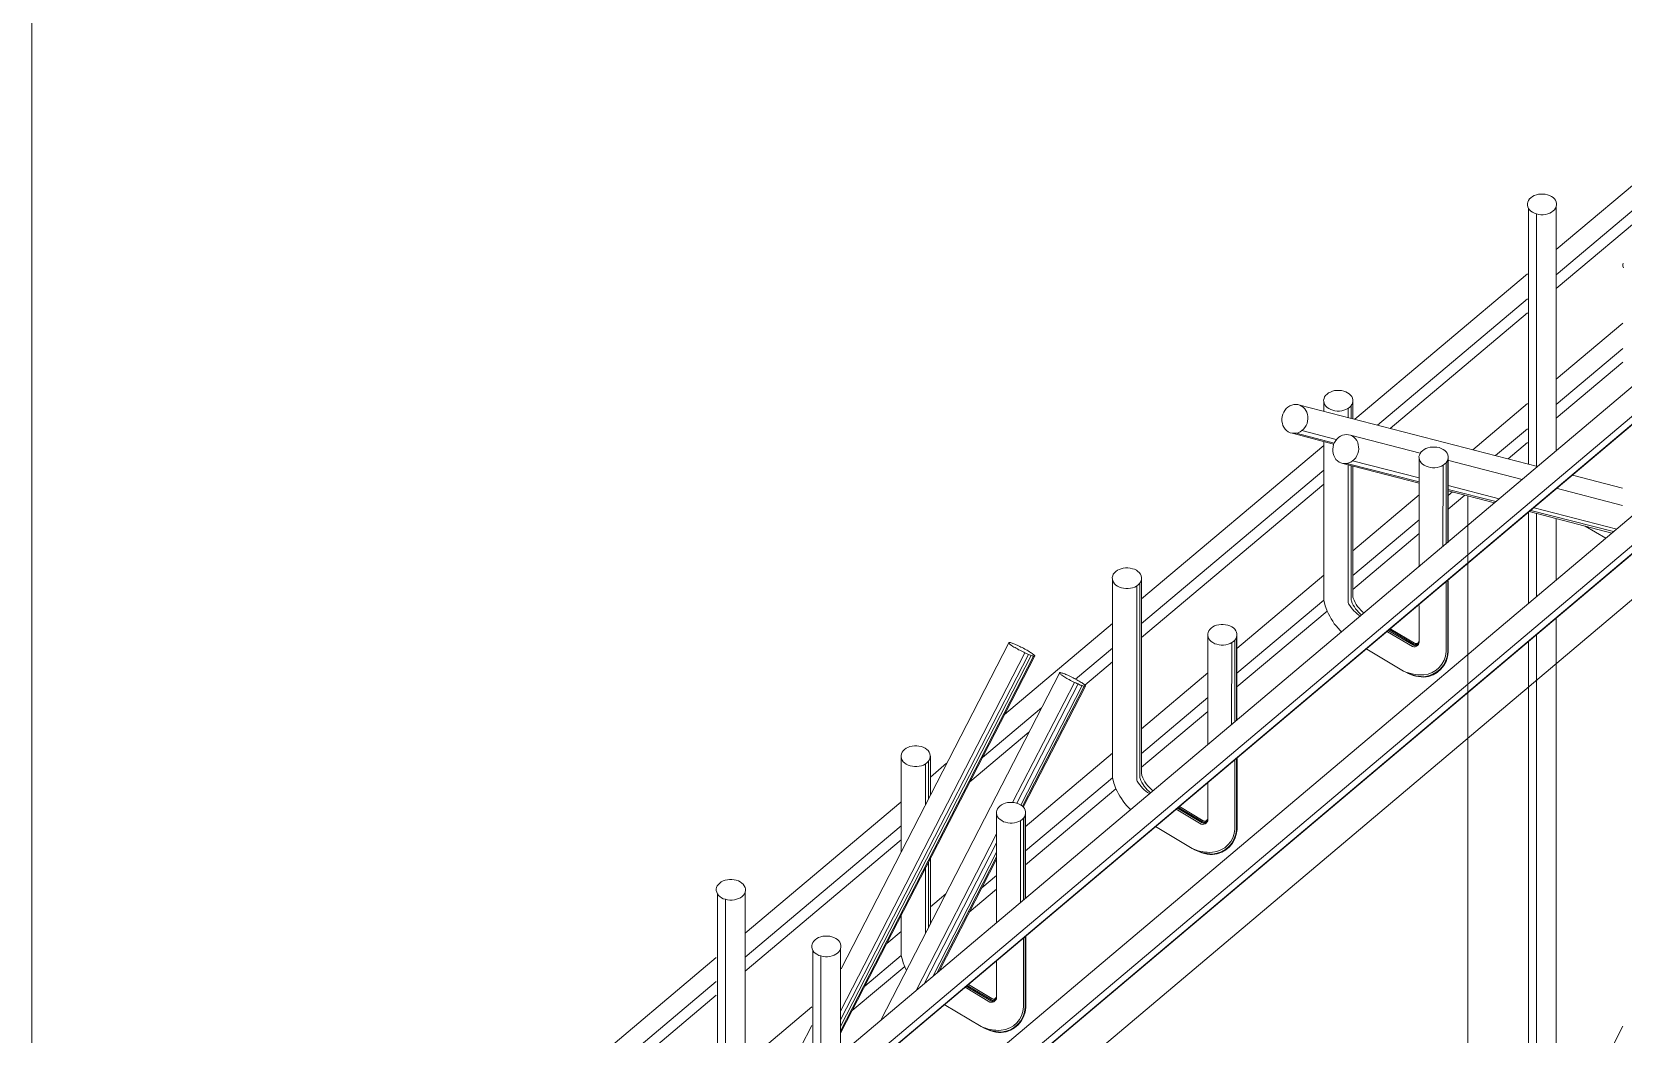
# Model space of a CAD drawing. Extents: x 166525 to 167198, y 178739 to 179747.
# Drawn here: x 167084.231 to 167087.23, y 179456.923 to 179458.81 of the extents above; entities that cross this region are included whole.
import ezdxf

# ---------------------------------------------------------------- set-up
doc = ezdxf.new("R2010")
doc.units = 0
doc.header["$MEASUREMENT"] = 0
doc.layers.add('BEAM', color=6, linetype='CONTINUOUS', lineweight=13)

msp = doc.modelspace()

# ---------------------------------------------------------------- linework, layer by layer
at = {"layer": 'BEAM', "color": 0}
for p, q in [((167084.23093, 179479.79994), (167084.23093, 179441.5798)), ((167087.43758, 179458.68092), (167087.1042, 179458.40029)), ((167087.1042, 179458.35302), (167087.43758, 179458.63327)), ((167087.43758, 179458.60755), (167087.1042, 179458.32718)), ((167085.22016, 179456.37856), (167087.76725, 179458.52514)), ((167085.22133, 179456.36416), (167087.76842, 179458.51074)), ((167087.05205, 179457.99639), (167087.05205, 179458.47783)), ((167087.06703, 179457.99253), (167087.06703, 179458.46771)), ((167087.1042, 179458.02174), (167087.1042, 179458.48133)), ((167087.04991, 179458.35458), (167086.7247, 179458.08082)), ((167086.76734, 179458.06982), (167087.04991, 179458.30737)), ((167085.22016, 179456.13491), (167087.76725, 179458.28148)), ((167085.22133, 179456.12051), (167087.76842, 179458.26708)), ((167087.04991, 179458.28152), (167086.79095, 179458.06373)), ((167087.22992, 179458.26205), (167087.1042, 179458.15615)), ((167087.1042, 179458.10863), (167087.22992, 179458.21432)), ((167087.22992, 179458.18848), (167087.1042, 179458.08276)), ((167086.62059, 179458.10767), (167087.06879, 179457.99207)), ((167087.04991, 179458.11042), (167086.94677, 179458.02354)), ((167086.60619, 179458.05435), (167086.68462, 179458.03411)), ((167086.61378, 179458.05435), (167086.6854, 179458.03606)), ((167086.68949, 179458.04267), (167086.62468, 179458.05941)), ((167086.71634, 179458.05085), (167086.84778, 179458.01695)), ((167086.98979, 179458.01245), (167087.04991, 179458.06299)), ((167086.66613, 179458.03152), (167086.32264, 179457.74237)), ((167087.04991, 179458.0371), (167087.01336, 179458.00637)), ((167086.32264, 179457.69599), (167086.66613, 179457.98475)), ((167086.70194, 179457.99752), (167086.84573, 179457.96042)), ((167086.70953, 179457.99752), (167086.84573, 179457.96273)), ((167086.84572, 179457.97023), (167086.72043, 179458.00258)), ((167086.84568, 179458.00749), (167086.84588, 179457.80266)), ((167086.89067, 179457.84045), (167086.89083, 179457.9941)), ((167086.89647, 179457.84534), (167086.89647, 179457.99876)), ((167086.89947, 179458.00361), (167087.03975, 179457.96743)), ((167086.89978, 179457.84813), (167086.89978, 179458.00434)), ((167086.90056, 179458.00789), (167086.90056, 179457.84895)), ((167086.66613, 179457.95877), (167086.32264, 179457.66992)), ((167086.99677, 179457.93122), (167086.90056, 179457.95606)), ((167087.22915, 179457.95082), (167087.13476, 179457.97534)), ((167086.84575, 179457.93845), (167086.72093, 179457.83331)), ((167086.90056, 179457.94873), (167086.99033, 179457.9258)), ((167086.90056, 179457.94627), (167086.98788, 179457.92373)), ((167086.90056, 179457.93744), (167086.9086, 179457.94419)), ((167086.93218, 179457.93811), (167086.90056, 179457.91152)), ((167086.93772, 179456.69215), (167086.93772, 179457.93668)), ((167087.10406, 179457.95085), (167087.22934, 179457.91853)), ((167087.05205, 179457.73414), (167087.05205, 179457.90564)), ((167087.05344, 179457.90681), (167087.20925, 179457.8666)), ((167087.05605, 179457.90901), (167087.21223, 179457.86912)), ((167087.2181, 179457.87406), (167087.06231, 179457.91429)), ((167087.06703, 179457.74677), (167087.06703, 179457.90331)), ((167087.1042, 179457.77809), (167087.1042, 179457.89371)), ((167086.72093, 179457.78643), (167086.8458, 179457.8914)), ((167086.84582, 179457.86549), (167086.72093, 179457.76047)), ((167087.15882, 179457.87962), (167087.19749, 179457.85669)), ((167087.30708, 179457.79173), (167085.86753, 179456.57806)), ((167086.66613, 179457.78716), (167086.50227, 179457.64913)), ((167086.50227, 179457.60261), (167086.66613, 179457.74036)), ((167086.67245, 179457.71969), (167086.50227, 179457.57659)), ((167086.26784, 179457.69624), (167086.0642, 179457.52481)), ((167087.1042, 179456.69357), (167087.1042, 179457.70594)), ((167085.75612, 179457.04567), (167086.07217, 179457.65968)), ((167086.44739, 179457.67328), (167086.44759, 179457.46846)), ((167086.49237, 179457.50624), (167086.49254, 179457.65989)), ((167086.49818, 179457.51114), (167086.49818, 179457.66456)), ((167086.50149, 179457.51392), (167086.50149, 179457.67013)), ((167086.50227, 179457.67369), (167086.50227, 179457.51474)), ((167087.05205, 179456.59222), (167087.05205, 179457.66199)), ((167087.06703, 179456.62134), (167087.06703, 179457.67462)), ((167085.75535, 179456.96593), (167086.10273, 179457.64099)), ((167086.10935, 179457.63788), (167085.75535, 179456.94997)), ((167086.11479, 179457.63593), (167085.75535, 179456.93712)), ((167085.75535, 179456.92428), (167086.12122, 179457.63515)), ((167086.11888, 179457.63477), (167085.75535, 179456.92856)), ((167086.19802, 179457.59122), (167086.26784, 179457.64992)), ((167086.26784, 179457.62384), (167086.21569, 179457.57999)), ((167085.83146, 179456.94932), (167086.16773, 179457.60285)), ((167086.44746, 179457.60296), (167086.32264, 179457.49783)), ((167086.19595, 179457.58533), (167086.07958, 179457.359)), ((167086.0875, 179457.35772), (167086.20295, 179457.58222)), ((167086.21054, 179457.57911), (167086.09485, 179457.35413)), ((167086.21463, 179457.57794), (167086.09818, 179457.35183)), ((167086.09965, 179457.35048), (167086.21677, 179457.57833)), ((167086.02279, 179457.44392), (167086.1341, 179457.53749)), ((167086.32264, 179457.4516), (167086.44751, 179457.55657)), ((167086.44753, 179457.53056), (167086.32264, 179457.42554)), ((167086.11041, 179457.49146), (167085.99907, 179457.39783)), ((167086.26784, 179457.45167), (167086.1033, 179457.31307)), ((167085.92445, 179457.40697), (167085.95521, 179457.43295)), ((167086.10408, 179457.26787), (167086.2679, 179457.40559)), ((167086.27437, 179457.38495), (167086.10408, 179457.24175)), ((167085.86861, 179457.35978), (167085.57533, 179457.11274)), ((167086.0492, 179457.33807), (167086.04941, 179457.13325)), ((167086.09419, 179457.17103), (167086.09435, 179457.32468)), ((167086.09999, 179457.17593), (167086.09999, 179457.32935)), ((167086.1033, 179457.17872), (167086.1033, 179457.33492)), ((167086.10408, 179457.33848), (167086.10408, 179457.17953)), ((167085.57533, 179457.06775), (167085.86965, 179457.31518)), ((167086.04924, 179457.3), (167085.89758, 179457.00504)), ((167085.86965, 179457.289), (167085.57533, 179457.0415)), ((167085.91267, 179457.01775), (167086.04926, 179457.28335)), ((167086.04927, 179457.2655), (167085.92891, 179457.03144)), ((167086.04928, 179457.25689), (167085.93644, 179457.03778)), ((167085.94079, 179457.04145), (167086.04929, 179457.25251)), ((167086.02149, 179457.19844), (167086.04932, 179457.22183)), ((167085.52317, 179456.68956), (167085.52317, 179457.18677)), ((167085.53816, 179456.70219), (167085.53816, 179457.17665)), ((167085.57533, 179456.73351), (167085.57533, 179457.19027)), ((167085.95385, 179457.18719), (167085.92445, 179457.16243)), ((167086.04934, 179457.19572), (167085.99783, 179457.1524)), ((167085.86965, 179457.11627), (167085.8423, 179457.09323)), ((167085.75535, 179456.88506), (167085.75535, 179457.08362)), ((167085.52103, 179457.06701), (167085.18766, 179456.7862)), ((167085.70319, 179456.84094), (167085.70319, 179457.08012)), ((167085.71817, 179456.85379), (167085.71817, 179457.07)), ((167085.80109, 179457.01315), (167085.86965, 179457.07079)), ((167085.87607, 179457.05002), (167085.77732, 179456.96697)), ((167085.18766, 179456.74186), (167085.52103, 179457.02211)), ((167085.52103, 179456.99584), (167085.18766, 179456.71551)), ((167085.70105, 179456.97425), (167085.57533, 179456.86835)), ((167085.70085, 179456.93903), (167085.61036, 179456.7631)), ((167086.86271, 179456.22433), (167087.22992, 179456.93785))]:
    msp.add_line(p, q, dxfattribs=at)
at = {"layer": 'BEAM', "color": 0, "flags": 128}
for points in [[(167087.73027, 179458.54927), (167085.18319, 179456.40309)], [(167085.2188, 179456.36066), (167087.76589, 179458.50724)], [(167087.23051, 179458.37506), (167087.22992, 179458.37234), (167087.22992, 179458.36923), (167087.2307, 179458.36611)], [(167087.73027, 179458.30562), (167085.18319, 179456.15943)], [(167085.2188, 179456.117), (167087.76589, 179458.26358)], [(167086.63597, 179458.08588), (167086.63616, 179458.0816), (167086.63558, 179458.07731), (167086.63441, 179458.07303), (167086.63266, 179458.06914), (167086.63052, 179458.06525), (167086.62779, 179458.06213), (167086.62468, 179458.05941), (167086.62137, 179458.05707), (167086.61767, 179458.05552), (167086.61378, 179458.05435), (167086.61008, 179458.05435), (167086.60619, 179458.05435), (167086.60249, 179458.05552), (167086.59899, 179458.05707), (167086.59588, 179458.05941), (167086.59315, 179458.06213), (167086.59082, 179458.06564), (167086.58907, 179458.06914), (167086.5879, 179458.07303), (167086.58712, 179458.07731), (167086.58712, 179458.0816), (167086.5877, 179458.08588), (167086.58887, 179458.09016), (167086.59043, 179458.09405), (167086.59276, 179458.09755), (167086.59529, 179458.10106), (167086.59841, 179458.10378), (167086.60191, 179458.10612), (167086.60561, 179458.10767), (167086.60931, 179458.10845), (167086.6132, 179458.10884), (167086.6169, 179458.10845), (167086.62059, 179458.10767), (167086.6241, 179458.10573), (167086.62721, 179458.10378), (167086.63013, 179458.10067), (167086.63227, 179458.09755), (167086.63422, 179458.09405), (167086.63538, 179458.08977), (167086.63597, 179458.08588)], [(167086.66613, 179458.09593), (167086.66613, 179458.11269)], [(167086.71766, 179458.08264), (167086.71767, 179458.10674)], [(167086.72093, 179458.08179), (167086.72093, 179458.11571)], [(167086.71201, 179458.08409), (167086.71202, 179458.10142)], [(167086.73172, 179458.02905), (167086.73191, 179458.02477), (167086.73133, 179458.02049), (167086.73016, 179458.01621), (167086.72841, 179458.01231), (167086.72627, 179458.00842), (167086.72354, 179458.00531), (167086.72043, 179458.00258), (167086.71712, 179458.00025), (167086.71342, 179457.99869), (167086.70953, 179457.99752), (167086.70583, 179457.99752), (167086.70194, 179457.99752), (167086.69824, 179457.99869), (167086.69474, 179458.00025), (167086.69163, 179458.00258), (167086.6889, 179458.00531), (167086.68657, 179458.00881), (167086.68481, 179458.01231), (167086.68365, 179458.01621), (167086.68287, 179458.02049), (167086.68287, 179458.02477), (167086.68345, 179458.02905), (167086.68462, 179458.03333), (167086.68618, 179458.03722), (167086.68851, 179458.04073), (167086.69104, 179458.04423), (167086.69416, 179458.04695), (167086.69766, 179458.04929), (167086.70136, 179458.05085), (167086.70505, 179458.05163), (167086.70895, 179458.05201), (167086.71264, 179458.05163), (167086.71634, 179458.05085), (167086.71985, 179458.0489), (167086.72296, 179458.04695), (167086.72588, 179458.04384), (167086.72802, 179458.04073), (167086.72997, 179458.03722), (167086.73113, 179458.03294), (167086.73172, 179458.02905)], [(167086.69972, 179457.68002), (167086.69661, 179457.68294), (167086.69291, 179457.68722), (167086.68941, 179457.69151), (167086.6859, 179457.69579), (167086.68279, 179457.70046), (167086.67987, 179457.70513), (167086.67715, 179457.7098), (167086.67481, 179457.71447), (167086.67267, 179457.71914), (167086.66975, 179457.72634), (167086.66878, 179457.72946), (167086.66613, 179457.74003), (167086.66613, 179458.03888)], [(167086.30143, 179457.34582), (167086.29831, 179457.34874), (167086.29462, 179457.35302), (167086.29111, 179457.3573), (167086.28761, 179457.36158), (167086.2845, 179457.36625), (167086.28158, 179457.37092), (167086.27885, 179457.37559), (167086.27652, 179457.38026), (167086.27438, 179457.38493), (167086.27146, 179457.39214), (167086.27048, 179457.39525), (167086.26784, 179457.40583), (167086.26784, 179457.77848)], [(167085.86965, 179457.26623), (167085.86965, 179457.44327)], [(167085.92445, 179457.37269), (167085.92445, 179457.4463)], [(167085.9155, 179457.35529), (167085.91554, 179457.43201)], [(167085.92114, 179457.36626), (167085.92119, 179457.43733)], [(167085.91534, 179457.11234), (167085.91542, 179457.23529)], [(167085.92099, 179457.12332), (167085.92107, 179457.24627)], [(167085.92445, 179457.13006), (167085.92445, 179457.25285)], [(167085.87951, 179457.0427), (167085.87833, 179457.04506), (167085.87619, 179457.04973), (167085.87327, 179457.05693), (167085.8723, 179457.06004), (167085.86965, 179457.07062), (167085.86965, 179457.14637)]]:
    msp.add_lwpolyline(points, dxfattribs=at)
for points in [[(167087.1042, 179458.48133), (167087.10479, 179458.48444), (167087.10479, 179458.48717), (167087.10401, 179458.49028), (167087.10265, 179458.4934), (167087.1007, 179458.49612), (167087.09817, 179458.49846), (167087.09506, 179458.5004), (167087.09156, 179458.50235), (167087.08766, 179458.50352), (167087.08358, 179458.50468), (167087.07929, 179458.50507), (167087.07501, 179458.50507), (167087.07073, 179458.50468), (167087.06664, 179458.50352), (167087.06275, 179458.50235), (167087.05925, 179458.5004), (167087.05633, 179458.49807), (167087.0538, 179458.49573), (167087.05185, 179458.49301), (167087.05049, 179458.48989), (167087.04991, 179458.48717), (167087.04991, 179458.48405), (167087.05069, 179458.48094), (167087.05205, 179458.47783), (167087.05399, 179458.4751), (167087.05652, 179458.47277), (167087.05964, 179458.47082), (167087.06314, 179458.46887), (167087.06703, 179458.46771), (167087.07112, 179458.46654), (167087.0754, 179458.46615), (167087.07968, 179458.46615), (167087.08397, 179458.46654), (167087.08805, 179458.46771), (167087.09194, 179458.46926), (167087.09545, 179458.47082), (167087.09856, 179458.47316), (167087.1009, 179458.47549), (167087.10284, 179458.47822)], [(167086.71685, 179458.10559), (167086.71879, 179458.10831), (167086.72015, 179458.11143), (167086.72074, 179458.11415), (167086.72074, 179458.11727), (167086.71996, 179458.12038), (167086.7186, 179458.12349), (167086.71665, 179458.12622), (167086.71412, 179458.12855), (167086.71101, 179458.1305), (167086.7075, 179458.13245), (167086.70361, 179458.13361), (167086.69953, 179458.13478), (167086.69524, 179458.13517), (167086.69077, 179458.13517), (167086.68649, 179458.13478), (167086.6824, 179458.13361), (167086.6787, 179458.13206), (167086.6752, 179458.1305), (167086.67209, 179458.12816), (167086.66956, 179458.12583), (167086.66761, 179458.1231), (167086.66644, 179458.11999), (167086.66566, 179458.11688), (167086.66586, 179458.11415), (167086.66644, 179458.11104), (167086.6678, 179458.10793), (167086.66994, 179458.1052), (167086.67247, 179458.10287), (167086.67559, 179458.10092), (167086.67909, 179458.09897), (167086.68298, 179458.09781), (167086.68707, 179458.09664), (167086.69135, 179458.09625), (167086.69563, 179458.09625), (167086.69991, 179458.09664), (167086.704, 179458.09781), (167086.70789, 179458.09897), (167086.7114, 179458.10092), (167086.71432, 179458.10325)], [(167086.90056, 179458.01062), (167086.89978, 179458.01373), (167086.89842, 179458.01685), (167086.89647, 179458.01957), (167086.89394, 179458.02191), (167086.89083, 179458.02385), (167086.88733, 179458.0258), (167086.88343, 179458.02736), (167086.87915, 179458.02813), (167086.87487, 179458.02852), (167086.87059, 179458.02852), (167086.86631, 179458.02813), (167086.86222, 179458.02697), (167086.85852, 179458.0258), (167086.85502, 179458.02385), (167086.85191, 179458.02152), (167086.84938, 179458.01918), (167086.84743, 179458.01646), (167086.84626, 179458.01334), (167086.84548, 179458.01062), (167086.84568, 179458.00751), (167086.84626, 179458.00439), (167086.84763, 179458.00167), (167086.84957, 179457.99894), (167086.8523, 179457.99622), (167086.85541, 179457.99427), (167086.85891, 179457.99233), (167086.86281, 179457.99116), (167086.86689, 179457.98999), (167086.87117, 179457.9896), (167086.87546, 179457.9896), (167086.87974, 179457.98999), (167086.88382, 179457.99116), (167086.88772, 179457.99271), (167086.89122, 179457.99427), (167086.89414, 179457.99661), (167086.89667, 179457.99894), (167086.89861, 179458.00167), (167086.89998, 179458.00478), (167086.90056, 179458.00789)], [(167086.31855, 179457.77138), (167086.3205, 179457.77411), (167086.32186, 179457.77722), (167086.32245, 179457.77995), (167086.32245, 179457.78306), (167086.32167, 179457.78617), (167086.32031, 179457.78929), (167086.31836, 179457.79201), (167086.31583, 179457.79435), (167086.31272, 179457.79629), (167086.30921, 179457.79824), (167086.30532, 179457.79941), (167086.30123, 179457.80058), (167086.29695, 179457.80096), (167086.29248, 179457.80096), (167086.28819, 179457.80058), (167086.28411, 179457.79941), (167086.28041, 179457.79785), (167086.27691, 179457.79629), (167086.27379, 179457.79396), (167086.27126, 179457.79162), (167086.26932, 179457.7889), (167086.26815, 179457.78578), (167086.26737, 179457.78267), (167086.26757, 179457.77995), (167086.26815, 179457.77683), (167086.26951, 179457.77372), (167086.27165, 179457.77099), (167086.27418, 179457.76866), (167086.2773, 179457.76671), (167086.2808, 179457.76477), (167086.28469, 179457.7636), (167086.28878, 179457.76243), (167086.29306, 179457.76204), (167086.29734, 179457.76204), (167086.30162, 179457.76243), (167086.30571, 179457.7636), (167086.3096, 179457.76477), (167086.31311, 179457.76671), (167086.31602, 179457.76905)], [(167086.50227, 179457.67641), (167086.50149, 179457.67953), (167086.50013, 179457.68264), (167086.49818, 179457.68536), (167086.49565, 179457.6877), (167086.49254, 179457.68965), (167086.48903, 179457.69159), (167086.48514, 179457.69315), (167086.48086, 179457.69393), (167086.47658, 179457.69432), (167086.4723, 179457.69432), (167086.46802, 179457.69393), (167086.46393, 179457.69276), (167086.46023, 179457.69159), (167086.45673, 179457.68965), (167086.45362, 179457.68731), (167086.45109, 179457.68498), (167086.44914, 179457.68225), (167086.44797, 179457.67914), (167086.44719, 179457.67641), (167086.44739, 179457.6733), (167086.44797, 179457.67018), (167086.44933, 179457.66746), (167086.45128, 179457.66474), (167086.454, 179457.66201), (167086.45712, 179457.66006), (167086.46062, 179457.65812), (167086.46451, 179457.65695), (167086.4686, 179457.65578), (167086.47288, 179457.65539), (167086.47716, 179457.65539), (167086.48144, 179457.65578), (167086.48553, 179457.65695), (167086.48942, 179457.65851), (167086.49293, 179457.66006), (167086.49585, 179457.6624), (167086.49838, 179457.66474), (167086.50032, 179457.66746), (167086.50168, 179457.67057), (167086.50227, 179457.67369)], [(167086.07237, 179457.65929), (167086.07276, 179457.6589), (167086.07354, 179457.65812), (167086.07568, 179457.65617), (167086.07704, 179457.65539), (167086.08015, 179457.65306), (167086.0821, 179457.65189), (167086.08405, 179457.65072), (167086.08619, 179457.64956), (167086.08852, 179457.64839), (167086.09066, 179457.64683), (167086.09319, 179457.64566), (167086.09553, 179457.6445), (167086.09786, 179457.64333), (167086.10039, 179457.64216), (167086.10273, 179457.64099), (167086.10506, 179457.63983), (167086.10721, 179457.63905), (167086.10935, 179457.63788), (167086.11129, 179457.6371), (167086.11324, 179457.63632), (167086.11479, 179457.63593), (167086.11635, 179457.63554), (167086.11771, 179457.63515), (167086.11888, 179457.63477), (167086.11985, 179457.63477), (167086.12044, 179457.63477), (167086.12083, 179457.63477), (167086.12122, 179457.63515), (167086.12122, 179457.63554), (167086.12083, 179457.63593), (167086.12044, 179457.63632), (167086.11966, 179457.6371), (167086.11869, 179457.63788), (167086.11771, 179457.63866), (167086.11635, 179457.63983), (167086.11479, 179457.64099), (167086.11304, 179457.64177), (167086.1111, 179457.64294), (167086.10915, 179457.6445), (167086.10701, 179457.64566), (167086.10487, 179457.64683), (167086.10253, 179457.648), (167086.1002, 179457.64956), (167086.09767, 179457.65072), (167086.09533, 179457.65189), (167086.093, 179457.65306), (167086.09047, 179457.65423), (167086.08833, 179457.65539), (167086.08599, 179457.65617), (167086.08385, 179457.65695), (167086.08191, 179457.65773), (167086.07996, 179457.65851), (167086.0784, 179457.65929), (167086.07685, 179457.65968), (167086.07548, 179457.66006), (167086.07432, 179457.66045), (167086.07354, 179457.66045), (167086.07276, 179457.66045), (167086.07237, 179457.66045), (167086.07217, 179457.66006), (167086.07217, 179457.65968)], [(167086.21658, 179457.57794), (167086.21677, 179457.57833), (167086.21677, 179457.57872), (167086.21658, 179457.57911), (167086.21619, 179457.5795), (167086.21541, 179457.58027), (167086.21444, 179457.58105), (167086.21327, 179457.58222), (167086.21191, 179457.583), (167086.21035, 179457.58417), (167086.20879, 179457.58533), (167086.20685, 179457.5865), (167086.2049, 179457.58767), (167086.20276, 179457.58884), (167086.20042, 179457.59), (167086.19809, 179457.59117), (167086.19575, 179457.59273), (167086.19342, 179457.5939), (167086.19108, 179457.59506), (167086.18855, 179457.59623), (167086.18622, 179457.5974), (167086.18388, 179457.59857), (167086.18174, 179457.59935), (167086.1796, 179457.60012), (167086.17765, 179457.60129), (167086.17571, 179457.60168), (167086.17396, 179457.60246), (167086.17259, 179457.60285), (167086.17123, 179457.60324), (167086.17006, 179457.60363), (167086.16909, 179457.60363), (167086.16851, 179457.60363), (167086.16792, 179457.60363), (167086.16773, 179457.60324), (167086.16773, 179457.60285), (167086.16812, 179457.60246), (167086.16851, 179457.60207), (167086.16929, 179457.60129), (167086.17026, 179457.60051), (167086.17123, 179457.59935), (167086.17259, 179457.59857), (167086.17415, 179457.5974), (167086.1759, 179457.59623), (167086.17785, 179457.59506), (167086.1798, 179457.5939), (167086.18194, 179457.59273), (167086.18408, 179457.59156), (167086.18641, 179457.59039), (167086.18875, 179457.58884), (167086.19128, 179457.58767), (167086.19361, 179457.5865), (167086.19595, 179457.58533), (167086.19848, 179457.58417), (167086.20062, 179457.583), (167086.20295, 179457.58222), (167086.2051, 179457.58144), (167086.20704, 179457.58027), (167086.20879, 179457.57988), (167086.21054, 179457.57911), (167086.2121, 179457.57872), (167086.21346, 179457.57833), (167086.21463, 179457.57794), (167086.21541, 179457.57794), (167086.21619, 179457.57794), (167086.21658, 179457.57794), (167086.21619, 179457.57794)], [(167085.92037, 179457.43618), (167085.92231, 179457.4389), (167085.92368, 179457.44201), (167085.92426, 179457.44474), (167085.92426, 179457.44785), (167085.92348, 179457.45097), (167085.92212, 179457.45408), (167085.92017, 179457.4568), (167085.91764, 179457.45914), (167085.91453, 179457.46109), (167085.91103, 179457.46303), (167085.90713, 179457.4642), (167085.90305, 179457.46537), (167085.89876, 179457.46576), (167085.89429, 179457.46576), (167085.89001, 179457.46537), (167085.88592, 179457.4642), (167085.88222, 179457.46264), (167085.87872, 179457.46109), (167085.87561, 179457.45875), (167085.87308, 179457.45642), (167085.87113, 179457.45369), (167085.86996, 179457.45058), (167085.86918, 179457.44746), (167085.86938, 179457.44474), (167085.86996, 179457.44163), (167085.87132, 179457.43851), (167085.87347, 179457.43579), (167085.876, 179457.43345), (167085.87911, 179457.43151), (167085.88261, 179457.42956), (167085.8865, 179457.42839), (167085.89059, 179457.42722), (167085.89487, 179457.42683), (167085.89915, 179457.42683), (167085.90344, 179457.42722), (167085.90752, 179457.42839), (167085.91141, 179457.42956), (167085.91492, 179457.43151), (167085.91784, 179457.43384)], [(167086.10408, 179457.3412), (167086.1033, 179457.34432), (167086.10194, 179457.34743), (167086.09999, 179457.35016), (167086.09746, 179457.35249), (167086.09435, 179457.35444), (167086.09085, 179457.35638), (167086.08696, 179457.35794), (167086.08267, 179457.35872), (167086.07839, 179457.35911), (167086.07411, 179457.35911), (167086.06983, 179457.35872), (167086.06574, 179457.35755), (167086.06204, 179457.35638), (167086.05854, 179457.35444), (167086.05543, 179457.3521), (167086.0529, 179457.34977), (167086.05095, 179457.34704), (167086.04978, 179457.34393), (167086.04901, 179457.3412), (167086.0492, 179457.33809), (167086.04978, 179457.33498), (167086.05115, 179457.33225), (167086.05309, 179457.32953), (167086.05582, 179457.3268), (167086.05893, 179457.32486), (167086.06243, 179457.32291), (167086.06633, 179457.32174), (167086.07041, 179457.32058), (167086.07469, 179457.32019), (167086.07898, 179457.32019), (167086.08326, 179457.32058), (167086.08734, 179457.32174), (167086.09124, 179457.3233), (167086.09474, 179457.32486), (167086.09766, 179457.32719), (167086.10019, 179457.32953), (167086.10213, 179457.33225), (167086.1035, 179457.33537), (167086.10408, 179457.33848)], [(167085.57533, 179457.19027), (167085.57591, 179457.19338), (167085.57591, 179457.19611), (167085.57513, 179457.19922), (167085.57377, 179457.20234), (167085.57183, 179457.20506), (167085.5693, 179457.2074), (167085.56618, 179457.20934), (167085.56268, 179457.21129), (167085.55879, 179457.21246), (167085.5547, 179457.21362), (167085.55042, 179457.21401), (167085.54614, 179457.21401), (167085.54186, 179457.21362), (167085.53777, 179457.21246), (167085.53388, 179457.21129), (167085.53037, 179457.20934), (167085.52745, 179457.20701), (167085.52492, 179457.20467), (167085.52298, 179457.20195), (167085.52162, 179457.19883), (167085.52103, 179457.19611), (167085.52103, 179457.19299), (167085.52181, 179457.18988), (167085.52317, 179457.18677), (167085.52512, 179457.18404), (167085.52765, 179457.18171), (167085.53076, 179457.17976), (167085.53427, 179457.17782), (167085.53816, 179457.17665), (167085.54225, 179457.17548), (167085.54653, 179457.17509), (167085.55081, 179457.17509), (167085.55509, 179457.17548), (167085.55918, 179457.17665), (167085.56307, 179457.1782), (167085.56657, 179457.17976), (167085.56969, 179457.1821), (167085.57202, 179457.18443), (167085.57397, 179457.18716)], [(167085.75535, 179457.08362), (167085.75593, 179457.08674), (167085.75593, 179457.08946), (167085.75515, 179457.09257), (167085.75379, 179457.09569), (167085.75184, 179457.09841), (167085.74931, 179457.10075), (167085.7462, 179457.10269), (167085.7427, 179457.10464), (167085.7388, 179457.10581), (167085.73472, 179457.10698), (167085.73044, 179457.10737), (167085.72615, 179457.10737), (167085.72187, 179457.10698), (167085.71779, 179457.10581), (167085.71389, 179457.10464), (167085.71039, 179457.10269), (167085.70747, 179457.10036), (167085.70494, 179457.09802), (167085.70299, 179457.0953), (167085.70163, 179457.09219), (167085.70105, 179457.08946), (167085.70105, 179457.08635), (167085.70183, 179457.08323), (167085.70319, 179457.08012), (167085.70514, 179457.0774), (167085.70767, 179457.07506), (167085.71078, 179457.07311), (167085.71428, 179457.07117), (167085.71817, 179457.07), (167085.72226, 179457.06883), (167085.72654, 179457.06844), (167085.73082, 179457.06844), (167085.73511, 179457.06883), (167085.73919, 179457.07), (167085.74309, 179457.07156), (167085.74659, 179457.07311), (167085.7497, 179457.07545), (167085.75204, 179457.07778), (167085.75398, 179457.08051)]]:
    msp.add_lwpolyline(points, close=True, dxfattribs=at)
for points in [[(167086.73572, 179457.70986, -0.1323881), (167086.71285, 179457.73349, -0.1273032), (167086.71179, 179457.7376), (167086.71195, 179457.99494)], [(167086.73787, 179457.71168, -0.1368642), (167086.71798, 179457.73864, -0.09129), (167086.71743, 179457.74166), (167086.7176, 179457.99348)], [(167086.74231, 179457.71542, -0.1413323), (167086.72144, 179457.74416, -0.0870427), (167086.72093, 179457.74704), (167086.72093, 179457.99262)], [(167086.33958, 179457.37747, -0.1368642), (167086.31969, 179457.40444, -0.09129), (167086.31914, 179457.40745), (167086.31938, 179457.77254)], [(167086.34402, 179457.38121, -0.1413323), (167086.32315, 179457.40995, -0.0870427), (167086.32264, 179457.41283), (167086.32264, 179457.7815)], [(167086.90075, 179457.77655), (167086.90075, 179457.64246, -0.3800745), (167086.85439, 179457.59498, -0.1237161), (167086.81649, 179457.60666), (167086.74721, 179457.64772)], [(167086.89978, 179457.77649), (167086.89978, 179457.64265, -0.3797159), (167086.85438, 179457.59597, -0.1235215), (167086.81649, 179457.60666)], [(167086.89647, 179457.7737), (167086.89647, 179457.6433, -0.3783741), (167086.85434, 179457.59941, -0.1228062), (167086.81649, 179457.60666)], [(167086.33742, 179457.37566, -0.1323881), (167086.31456, 179457.39928, -0.1273032), (167086.3135, 179457.40339), (167086.31373, 179457.76721)], [(167086.84568, 179457.73023), (167086.84568, 179457.66383, -0.5815138), (167086.83715, 179457.65897), (167086.79255, 179457.68547)], [(167086.84568, 179457.66383, -0.5815138), (167086.83481, 179457.65504), (167086.78868, 179457.68245)], [(167086.84568, 179457.66383, -0.5815138), (167086.83593, 179457.65692), (167086.79045, 179457.68394)], [(167086.84568, 179457.66383, -0.5815138), (167086.83334, 179457.65256), (167086.78634, 179457.68048)], [(167086.50246, 179457.44235), (167086.50246, 179457.30826, -0.3800745), (167086.45609, 179457.26077, -0.1237161), (167086.4182, 179457.27245), (167086.34891, 179457.31351)], [(167086.50149, 179457.44228), (167086.50149, 179457.30845, -0.3797159), (167086.45609, 179457.26177, -0.1235215), (167086.4182, 179457.27245)], [(167086.49818, 179457.43949), (167086.49818, 179457.30909, -0.3783741), (167086.45605, 179457.2652, -0.1228062), (167086.4182, 179457.27245)], [(167086.44739, 179457.39603), (167086.44739, 179457.32962, -0.5815138), (167086.43886, 179457.32477), (167086.39426, 179457.35127)], [(167086.44739, 179457.32962, -0.5815138), (167086.43505, 179457.31835), (167086.38805, 179457.34627)], [(167086.44739, 179457.32962, -0.5815138), (167086.43652, 179457.32083), (167086.39038, 179457.34824)], [(167086.44739, 179457.32962, -0.5815138), (167086.43764, 179457.32271), (167086.39216, 179457.34973)], [(167086.10428, 179457.10714), (167086.10428, 179456.97305, -0.3800745), (167086.05791, 179456.92556, -0.1237161), (167086.02001, 179456.93724), (167085.95073, 179456.9783)], [(167086.1033, 179457.10707), (167086.1033, 179456.97324, -0.3797159), (167086.0579, 179456.92656, -0.1235215), (167086.02001, 179456.93724)], [(167086.09999, 179457.10429), (167086.09999, 179456.97389, -0.3783741), (167086.05786, 179456.92999, -0.1228062), (167086.02001, 179456.93724)], [(167086.0492, 179457.06082), (167086.0492, 179456.99441, -0.5815138), (167086.04067, 179456.98956), (167085.99607, 179457.01606)], [(167086.0492, 179456.99441, -0.5815138), (167086.03686, 179456.98314), (167085.98986, 179457.01106)], [(167086.0492, 179456.99441, -0.5815138), (167086.03833, 179456.98562), (167085.9922, 179457.01303)], [(167086.0492, 179456.99441, -0.5815138), (167086.03945, 179456.9875), (167085.99397, 179457.01452)]]:
    msp.add_lwpolyline(points, format="xyb", dxfattribs=at)

doc.saveas('drawing.dxf')
